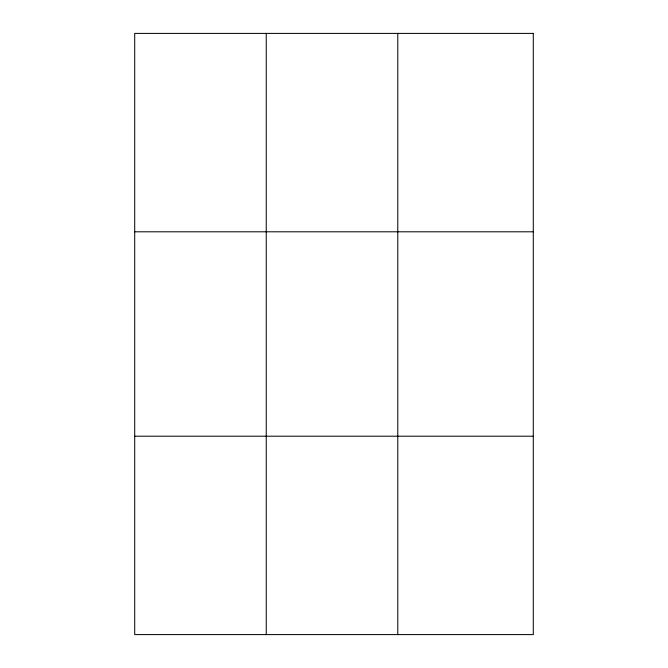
<?xml version="1.0" encoding="UTF-8"?>
<svg xmlns="http://www.w3.org/2000/svg" width="668" height="668" viewBox="0 0 668 668"><rect width="100%" height="100%" fill="white"/><g stroke="black" fill="none" stroke-linecap="round" stroke-linejoin="round"><path stroke-width="1" d="M266.24 634.6L266.24 33.4M397.777 634.6L397.777 33.4M134.702 231.796L533.298 231.796M134.702 436.204L533.298 436.204M533.298 33.4L533.298 634.6L134.702 634.6L134.702 33.4L533.298 33.4"/></g></svg>
